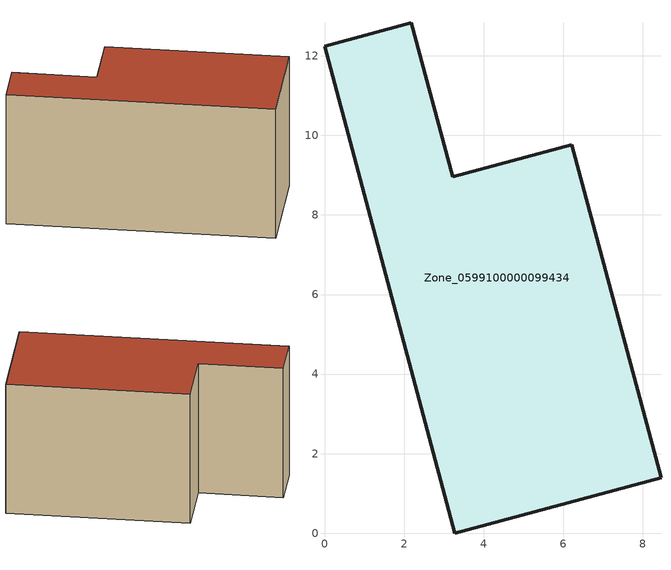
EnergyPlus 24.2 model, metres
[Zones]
Zone_0599100000099434
 floor ground (C_G): 3.28,0 0,12.24 2.18,12.83 3.22,8.96 6.21,9.77 8.46,1.39 z0
 wall outside (C_F): 3.28,0 8.46,1.39 6.21,9.77 3.22,8.96 2.18,12.83 0,12.24 3.28,0 z0:6.8
 roof outside (C_R): 0,12.24 3.28,0 8.46,1.39 6.21,9.77 3.22,8.96 2.18,12.83 z6.8
[BUILDING]
Pand.0599100000099434: North Axis=0; Terrain=City; Loads Convergence Tolerance Value=0.04; Temperature Convergence Tolerance Value=0.4; Solar Distribution=FullExterior; Maximum Number of Warmup Days=25; Minimum Number of Warmup Days=1
[Site:Location]
Rotterdam.The.Hague.AP_ZH_NLD Design_Conditions: Latitude=51.96; Longitude=4.45; Time Zone=1; Elevation=-4.5
[SITE:GROUNDTEMPERATURE:BUILDINGSURFACE]
18, 18, 18, 18, 18, 18, 18, 18, 18, 18, 18, 18
[MATERIAL] Thermal Absorptance=0.9; Solar Absorptance=0.7; Visible Absorptance=0.7
Name | Roughness | Thickness | Conductivity | Density | Specific Heat
G.TI.1975-1991 | MediumSmooth | 0.15 | 0.288461 | 540 | 1210
F.TI.1975-1991 | Rough | 0.3 | 0.230769 | 1920 | 840
R.TI.1975-1991 | MediumRough | 0.2 | 0.153846 | 1500 | 1000
[CONSTRUCTION]
C_G: G.TI.1975-1991
C_F: F.TI.1975-1991
C_R: R.TI.1975-1991
[ZONE]
Zone_0599100000099434: Type=1; Multiplier=1; Ceiling Height=Autocalculate; Volume=Autocalculate; Floor Area=autocalculate; Part of Total Floor Area=Yes
[ZONEINFILTRATION:DESIGNFLOWRATE]
Infil_Zone_0599100000099434: Zone or ZoneList or Space or SpaceList=Zone_0599100000099434; Schedule=AlwaysOn; Design Flow Rate Calculation Method=Flow/Area; Flow Rate per Floor Area=0.003; Constant Term Coefficient=1; Temperature Term Coefficient=0; Velocity Term Coefficient=0; Velocity Squared Term Coefficient=0
[HVACTEMPLATE:ZONE:IDEALLOADSAIRSYSTEM]
Zone_0599100000099434: Maximum Heating Supply Air Temperature=50; Minimum Cooling Supply Air Temperature=13; Maximum Heating Supply Air Humidity Ratio=0.0156; Minimum Cooling Supply Air Humidity Ratio=0.0077; Heating Limit=NoLimit; Cooling Limit=NoLimit; Dehumidification Control Type=ConstantSensibleHeatRatio; Cooling Sensible Heat Ratio=0.7; Dehumidification Setpoint=60; Humidification Control Type=None; Humidification Setpoint=30; Outdoor Air Method=None; Outdoor Air Flow Rate per Person=0.00944; Outdoor Air Flow Rate per Zone Floor Area=0; Outdoor Air Flow Rate per Zone=0; Demand Controlled Ventilation Type=None; Outdoor Air Economizer Type=NoEconomizer; Heat Recovery Type=None; Sensible Heat Recovery Effectiveness=0.7; Latent Heat Recovery Effectiveness=0.65
[ZONECONTROL:THERMOSTAT]
ThermostatControl_Zone_0599100000099434: Zone or ZoneList=Zone_0599100000099434; Control Type Schedule=DualSetpointControlType; Control 1=Thermostat_Zone_0599100000099434; Temperature Difference Between Cutout And Setpoint=0
[THERMOSTATSETPOINT:DUALSETPOINT]
Thermostat_Zone_0599100000099434: Heating Setpoint Temperature Schedule=HeatingSetpoint_Zone_0599100000099434; Cooling Setpoint Temperature Schedule=CoolingSetpoint_Zone_0599100000099434
[SCHEDULE:COMPACT]
HeatingSetpoint_Zone_0599100000099434: Through: 12/31, For: AllDays, Until: 24:00, 21
CoolingSetpoint_Zone_0599100000099434: Through: 12/31, For: AllDays, Until: 24:00, 24
DualSetpointControlType: Through: 12/31, For: AllDays, Until: 24:00, 4
AlwaysOn: Through: 12/31, For: AllDays, Until: 24:00, 1
